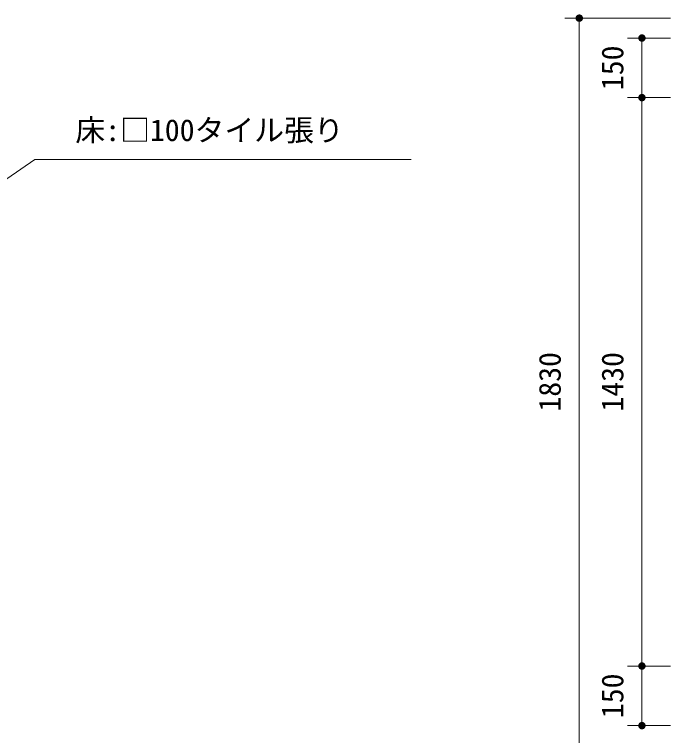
# Model space of a CAD drawing. Units: millimetres at full size, sheet at 1:30. Extents: x 0 to 12600, y 0 to 8910.
# Drawn here: x 3735 to 5385, y 1535 to 3349 of the extents above; entities that cross this region are included whole.
import ezdxf
from ezdxf.enums import TextEntityAlignment as Align

# ---------------------------------------------------------------- set-up
doc = ezdxf.new("R2010")
doc.units = ezdxf.units.MM
doc.header["$LTSCALE"] = 30
doc.layers.add('D-STR-DIM', color=7, linetype='Continuous', lineweight=13)
doc.layers.add('D-STR-HTXT', color=7, linetype='Continuous', lineweight=13)
doc.styles.add('ＭＳ ゴシック', font='')
doc.styles.get('ＭＳ ゴシック').set_extended_font_data('MS Gothic')

# ---------------------------------------------------------------- blocks, each defined once
blk = doc.blocks.new('filled_dot')
at = {"color": 0, "linetype": 'Continuous', "lineweight": -2, "const_width": 1.25}
blk.add_lwpolyline([(-0.625, 0, 1), (0.625, 0, 1)], format="xyb", close=True, dxfattribs=at)

msp = doc.modelspace()

# ---------------------------------------------------------------- linework, layer by layer
at = {"layer": 'D-STR-DIM'}
for p, q in [((5385.11, 3340.08), (5119.61, 3340.08)), ((5155.61, 1510.08), (5155.61, 3340.08)), ((5385.11, 3290.08), (5277.11, 3290.08)), ((5313.11, 3290.08), (5313.11, 3140.08)), ((5385.11, 3140.08), (5277.11, 3140.08)), ((5385.11, 3140.08), (5277.11, 3140.08)), ((5313.11, 3140.08), (5313.11, 1710.08)), ((5385.11, 1710.08), (5277.11, 1710.08)), ((5385.11, 1710.08), (5277.11, 1710.08)), ((5313.11, 1710.08), (5313.11, 1560.08)), ((5385.11, 1560.08), (5277.11, 1560.08))]:
    msp.add_line(p, q, dxfattribs=at)
at = {"layer": 'D-STR-HTXT'}
msp.add_lwpolyline([(3326.15, 2666.31), (3787.07, 2984.14), (3862.07, 2984.14), (4732.76, 2984.14)], dxfattribs=at)

# ---------------------------------------------------------------- block references
at = {"layer": 'D-STR-DIM', "xscale": 7.5, "yscale": 7.5}
for p, rotation in [((5155.61, 3340.08), 270), ((5313.11, 3290.08), 270), ((5313.11, 3140.08), 90), ((5313.11, 3140.08), 270), ((5313.11, 1710.08), 90), ((5313.11, 1710.08), 270), ((5313.11, 1560.08), 90)]:
    msp.add_blockref('filled_dot', p, dxfattribs=dict(at, rotation=rotation))

# ---------------------------------------------------------------- texts
at = {"layer": 'D-STR-DIM', "style": 'ＭＳ ゴシック'}
for s, p in [('150', (5211.48, 3215.08)), ('1830', (5053.98, 2425.08)), ('1430', (5211.48, 2425.08)), ('150', (5211.48, 1635.08))]:
    msp.add_text(s, height=54.99, rotation=90, dxfattribs=at).set_placement(p, align=Align.TOP_CENTER)
at = {"layer": 'D-STR-HTXT', "style": 'ＭＳ ゴシック'}
msp.add_text('床:□100タイル張り', height=54.99, dxfattribs=at).set_placement((3888.71, 3085.77), align=Align.TOP_LEFT)

doc.saveas('drawing.dxf')
